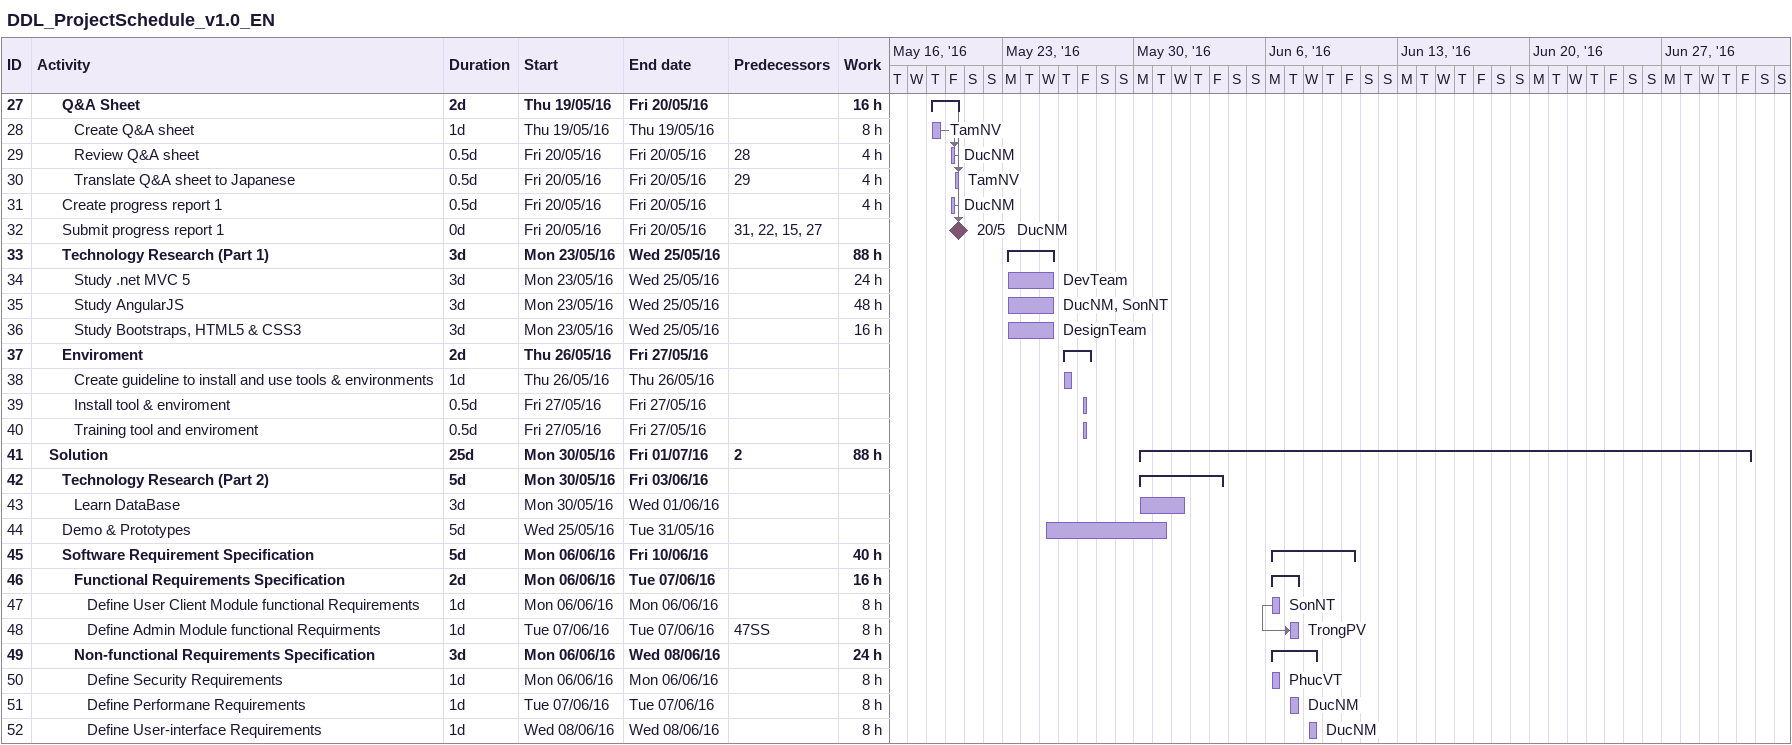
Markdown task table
DDL_ProjectSchedule_v1.0_EN

| ID | Level | Task | Duration | Start | Finish | Predecessors | Resources | Work (h) |
|---|---|---|---|---|---|---|---|---|
| 27 | 3 | **Q&A Sheet** | 2d | 2016-05-19 | 2016-05-20 |  |  | 16 |
| 28 | 4 | Create Q&A sheet | 1d | 2016-05-19 | 2016-05-19 |  | TamNV | 8 |
| 29 | 4 | Review Q&A sheet | 0.5d | 2016-05-20 | 2016-05-20 | 28 | DucNM | 4 |
| 30 | 4 | Translate Q&A sheet to Japanese | 0.5d | 2016-05-20 | 2016-05-20 | 29 | TamNV | 4 |
| 31 | 3 | Create progress report 1 | 0.5d | 2016-05-20 | 2016-05-20 |  | DucNM | 4 |
| 32 | 3 | Submit progress report 1 | 0d | 2016-05-20 | 2016-05-20 | 31, 22, 15, 27 | DucNM |  |
| 33 | 3 | **Technology Research (Part 1)** | 3d | 2016-05-23 | 2016-05-25 |  |  | 88 |
| 34 | 4 | Study .net MVC 5 | 3d | 2016-05-23 | 2016-05-25 |  | DevTeam | 24 |
| 35 | 4 | Study AngularJS | 3d | 2016-05-23 | 2016-05-25 |  | DucNM, SonNT | 48 |
| 36 | 4 | Study Bootstraps, HTML5 & CSS3 | 3d | 2016-05-23 | 2016-05-25 |  | DesignTeam | 16 |
| 37 | 3 | **Enviroment** | 2d | 2016-05-26 | 2016-05-27 |  |  |  |
| 38 | 4 | Create guideline to install and use tools & environments | 1d | 2016-05-26 | 2016-05-26 |  |  |  |
| 39 | 4 | Install tool & enviroment | 0.5d | 2016-05-27 | 2016-05-27 |  |  |  |
| 40 | 4 | Training tool and enviroment | 0.5d | 2016-05-27 | 2016-05-27 |  |  |  |
| 41 | 2 | **Solution** | 25d | 2016-05-30 | 2016-07-01 | 2 |  | 88 |
| 42 | 3 | **Technology Research (Part 2)** | 5d | 2016-05-30 | 2016-06-03 |  |  |  |
| 43 | 4 | Learn DataBase | 3d | 2016-05-30 | 2016-06-01 |  |  |  |
| 44 | 3 | Demo & Prototypes | 5d | 2016-05-25 | 2016-05-31 |  |  |  |
| 45 | 3 | **Software Requirement Specification** | 5d | 2016-06-06 | 2016-06-10 |  |  | 40 |
| 46 | 4 | **Functional Requirements Specification** | 2d | 2016-06-06 | 2016-06-07 |  |  | 16 |
| 47 | 5 | Define User Client Module functional Requirements | 1d | 2016-06-06 | 2016-06-06 |  | SonNT | 8 |
| 48 | 5 | Define Admin Module functional Requirments | 1d | 2016-06-07 | 2016-06-07 | 47SS | TrongPV | 8 |
| 49 | 4 | **Non-functional Requirements Specification** | 3d | 2016-06-06 | 2016-06-08 |  |  | 24 |
| 50 | 5 | Define Security Requirements | 1d | 2016-06-06 | 2016-06-06 |  | PhucVT | 8 |
| 51 | 5 | Define Performane Requirements | 1d | 2016-06-07 | 2016-06-07 |  | DucNM | 8 |
| 52 | 5 | Define User-interface Requirements | 1d | 2016-06-08 | 2016-06-08 |  | DucNM | 8 |
